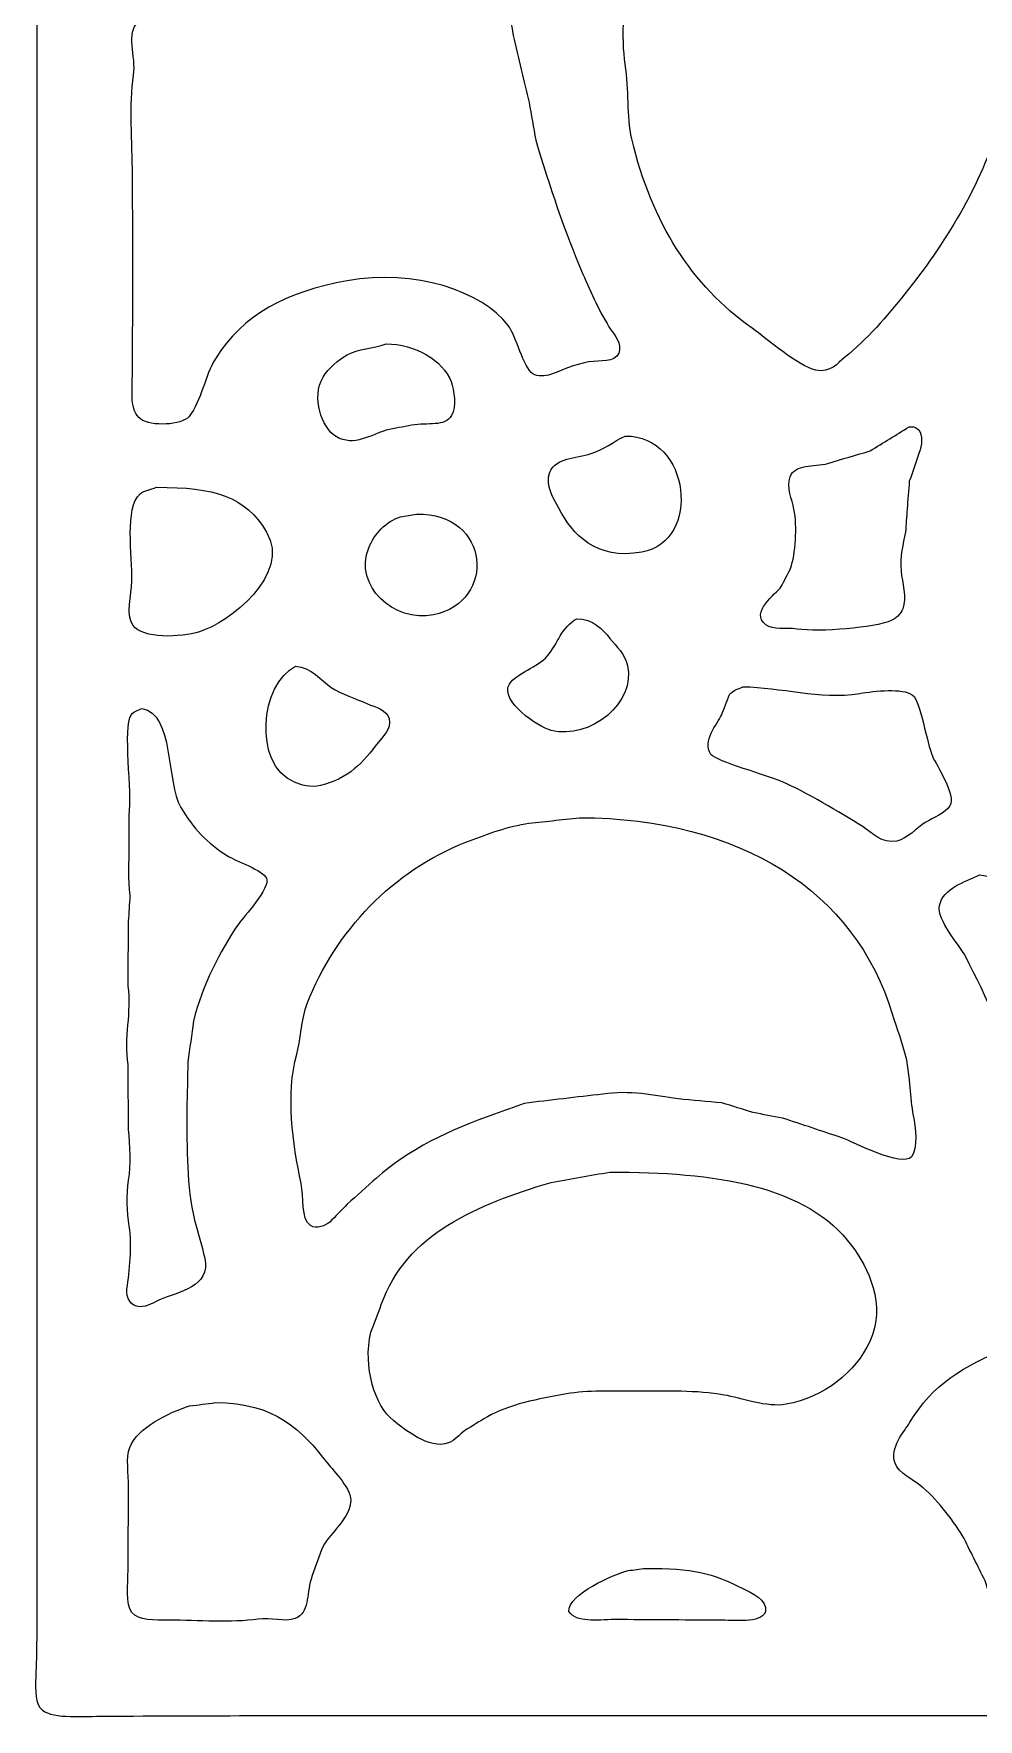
# Model space of a CAD drawing. Header units: centimetres. Extents: x -10.2 to 9.6, y -2.6 to 7.3.
# Drawn here: x -10.174 to -8.064, y -2.585 to 1.182 of the extents above; entities that cross this region are included whole.
import ezdxf

# ---------------------------------------------------------------- set-up
doc = ezdxf.new("R2010")
doc.units = ezdxf.units.CM
doc.header["$MEASUREMENT"] = 0
doc.layers.add('layer 1', color=7, linetype='Continuous')

msp = doc.modelspace()

# ---------------------------------------------------------------- linework, layer by layer
at = {"layer": 'layer 1', "color": 250}
for points, knots in [([(-1.07012, 7.26074), (-1.03581, 7.26102), (-1.00584, 7.26183), (-0.99279, 7.24125), (-0.99279, 7.24125), (-0.98293, 7.2257), (-0.98672, 7.1926), (-0.98665, 7.16815), (-0.98665, 7.16815), (-0.98665, 7.1113), (-0.98665, 7.05443), (-0.98665, 6.99758), (-0.98665, 6.99758), (-0.98624, 6.77667), (-0.98583, 6.5557), (-0.98542, 6.3348), (-0.98542, 6.3348), (-0.98583, 6.28079), (-0.98624, 6.22677), (-0.98665, 6.17276), (-0.98665, 6.17276), (-0.98624, 5.19899), (-0.98583, 4.22492), (-0.98542, 3.25115), (-0.98542, 3.25115), (-0.98542, 3.11593), (-0.98542, 2.98067), (-0.98542, 2.84544), (-0.98542, 2.84544), (-0.98501, 2.79468), (-0.9846, 2.74391), (-0.9842, 2.69315), (-0.9842, 2.69315), (-0.98501, 2.61275), (-0.98583, 2.53232), (-0.98665, 2.45192), (-0.98665, 2.45192), (-0.98624, 1.21826), (-0.98583, -0.01577), (-0.98542, -1.24943), (-0.98542, -1.24943), (-0.98542, -1.56658), (-0.98542, -1.88382), (-0.98542, -2.20096), (-0.98542, -2.20096), (-0.98583, -2.28908), (-0.98624, -2.37723), (-0.98665, -2.46534), (-0.98665, -2.46534), (-0.99141, -2.49669), (-0.97872, -2.53967), (-0.99402, -2.56038), (-0.99402, -2.56038), (-1.01184, -2.58451), (-1.08828, -2.57644), (-1.12904, -2.57621), (-1.12904, -2.57621), (-1.25096, -2.57621), (-1.37292, -2.57621), (-1.49484, -2.57621), (-1.49484, -2.57621), (-2.00624, -2.57621), (-2.51781, -2.57621), (-3.02921, -2.57621), (-3.02921, -2.57621), (-4.7905, -2.57621), (-6.55232, -2.57621), (-8.31361, -2.57621), (-8.31361, -2.57621), (-8.7661, -2.57621), (-9.21873, -2.57621), (-9.67123, -2.57621), (-9.67123, -2.57621), (-9.78619, -2.57662), (-9.90119, -2.57703), (-10.01616, -2.57743), (-10.01616, -2.57743), (-10.05952, -2.57744), (-10.12961, -2.58429), (-10.15486, -2.56403), (-10.15486, -2.56403), (-10.17085, -2.5512), (-10.17092, -2.51949), (-10.16959, -2.48971), (-10.16959, -2.48971), (-10.16717, -2.43506), (-10.16714, -2.37375), (-10.16714, -2.31549), (-10.16714, -2.31549), (-10.16714, -2.06941), (-10.16714, -1.82325), (-10.16714, -1.57717), (-10.16714, -1.57717), (-10.16714, -0.57132), (-10.16714, 0.43484), (-10.16714, 1.44069), (-10.16714, 1.44069), (-10.16714, 2.90337), (-10.16714, 4.3665), (-10.16714, 5.82918), (-10.16714, 5.82918), (-10.16714, 6.1849), (-10.16714, 6.54073), (-10.16714, 6.89646), (-10.16714, 6.89646), (-10.16714, 6.9793), (-10.16714, 7.06216), (-10.16714, 7.145), (-10.16714, 7.145), (-10.1669, 7.18575), (-10.17413, 7.23125), (-10.14873, 7.24978), (-10.14873, 7.24978), (-10.11897, 7.27149), (-10.05807, 7.25191), (-10.01493, 7.25831), (-10.01493, 7.25831), (-9.86396, 7.25831), (-9.71295, 7.25831), (-9.56198, 7.25831), (-9.56198, 7.25831), (-9.01702, 7.25831), (-8.4719, 7.25831), (-7.92695, 7.25831), (-7.92695, 7.25831), (-6.31131, 7.25831), (-4.69518, 7.25831), (-3.07954, 7.25831), (-3.07954, 7.25831), (-2.607, 7.25831), (-2.13432, 7.25831), (-1.66178, 7.25831), (-1.66178, 7.25831), (-1.46458, 7.25912), (-1.26732, 7.25993), (-1.07012, 7.26074)], [0, 0, 0, 0, 0.0285714, 0.0285714, 0.0285714, 0.0285714, 0.0571429, 0.0571429, 0.0571429, 0.0571429, 0.0857143, 0.0857143, 0.0857143, 0.0857143, 0.1142857, 0.1142857, 0.1142857, 0.1142857, 0.1428571, 0.1428571, 0.1428571, 0.1428571, 0.1714286, 0.1714286, 0.1714286, 0.1714286, 0.2, 0.2, 0.2, 0.2, 0.2285714, 0.2285714, 0.2285714, 0.2285714, 0.2571429, 0.2571429, 0.2571429, 0.2571429, 0.2857143, 0.2857143, 0.2857143, 0.2857143, 0.3142857, 0.3142857, 0.3142857, 0.3142857, 0.3428571, 0.3428571, 0.3428571, 0.3428571, 0.3714286, 0.3714286, 0.3714286, 0.3714286, 0.4, 0.4, 0.4, 0.4, 0.4285714, 0.4285714, 0.4285714, 0.4285714, 0.4571429, 0.4571429, 0.4571429, 0.4571429, 0.4857143, 0.4857143, 0.4857143, 0.4857143, 0.5142857, 0.5142857, 0.5142857, 0.5142857, 0.5428571, 0.5428571, 0.5428571, 0.5428571, 0.5714286, 0.5714286, 0.5714286, 0.5714286, 0.6, 0.6, 0.6, 0.6, 0.6285714, 0.6285714, 0.6285714, 0.6285714, 0.6571429, 0.6571429, 0.6571429, 0.6571429, 0.6857143, 0.6857143, 0.6857143, 0.6857143, 0.7142857, 0.7142857, 0.7142857, 0.7142857, 0.7428571, 0.7428571, 0.7428571, 0.7428571, 0.7714286, 0.7714286, 0.7714286, 0.7714286, 0.8, 0.8, 0.8, 0.8, 0.8285714, 0.8285714, 0.8285714, 0.8285714, 0.8571429, 0.8571429, 0.8571429, 0.8571429, 0.8857143, 0.8857143, 0.8857143, 0.8857143, 0.9142857, 0.9142857, 0.9142857, 0.9142857, 0.9428571, 0.9428571, 0.9428571, 0.9428571, 1, 1, 1, 1]), ([(-8.21418, 1.8269), (-8.27522, 1.79005), (-8.26003, 1.7559), (-8.2731, 1.67461), (-8.2731, 1.67461), (-8.2731, 1.6604), (-8.2731, 1.64618), (-8.2731, 1.63197), (-8.2731, 1.63197), (-8.2954, 1.4929), (-8.26522, 1.24061), (-8.39831, 1.21773), (-8.39831, 1.21773), (-8.42904, 1.21244), (-8.4548, 1.22541), (-8.47073, 1.236), (-8.47073, 1.236), (-8.56345, 1.29767), (-8.53452, 1.48041), (-8.51247, 1.60029), (-8.51247, 1.60029), (-8.50838, 1.63318), (-8.50428, 1.66608), (-8.50019, 1.69898), (-8.50019, 1.69898), (-8.49226, 1.74353), (-8.50401, 1.80633), (-8.53824, 1.8135), (-8.53824, 1.8135), (-8.56238, 1.81856), (-8.58808, 1.79745), (-8.60085, 1.78792), (-8.60085, 1.78792), (-8.7233, 1.69641), (-8.79392, 1.56122), (-8.83775, 1.39073), (-8.83775, 1.39073), (-8.84384, 1.36706), (-8.84201, 1.3432), (-8.84635, 1.31641), (-8.84635, 1.31641), (-8.85486, 1.26384), (-8.86198, 1.17306), (-8.85248, 1.11417), (-8.85248, 1.11417), (-8.84307, 1.05579), (-8.85021, 0.99957), (-8.83775, 0.94725), (-8.83775, 0.94725), (-8.79306, 0.75952), (-8.70516, 0.62132), (-8.56893, 0.52449), (-8.56893, 0.52449), (-8.53442, 0.49996), (-8.4691, 0.44045), (-8.42654, 0.43067), (-8.42654, 0.43067), (-8.39418, 0.42324), (-8.37729, 0.44704), (-8.36271, 0.4587), (-8.36271, 0.4587), (-8.312, 0.49922), (-8.26828, 0.5507), (-8.22769, 0.60124), (-8.22769, 0.60124), (-8.13879, 0.71194), (-8.05976, 0.83898), (-8.01287, 0.99111), (-8.01287, 0.99111), (-8.00715, 1.02401), (-8.00142, 1.05691), (-7.99569, 1.0898), (-7.99569, 1.0898), (-7.97694, 1.17082), (-7.96366, 1.30678), (-7.98464, 1.4017), (-7.98464, 1.4017), (-7.99364, 1.45124), (-8.00264, 1.5008), (-8.01165, 1.55034), (-8.01165, 1.55034), (-8.02024, 1.56861), (-8.02883, 1.58689), (-8.03742, 1.60516), (-8.03742, 1.60516), (-8.06681, 1.67301), (-8.12407, 1.82766), (-8.21418, 1.8269)], [0, 0, 0, 0, 0.0434783, 0.0434783, 0.0434783, 0.0434783, 0.0869565, 0.0869565, 0.0869565, 0.0869565, 0.1304348, 0.1304348, 0.1304348, 0.1304348, 0.173913, 0.173913, 0.173913, 0.173913, 0.2173913, 0.2173913, 0.2173913, 0.2173913, 0.2608696, 0.2608696, 0.2608696, 0.2608696, 0.3043478, 0.3043478, 0.3043478, 0.3043478, 0.3478261, 0.3478261, 0.3478261, 0.3478261, 0.3913043, 0.3913043, 0.3913043, 0.3913043, 0.4347826, 0.4347826, 0.4347826, 0.4347826, 0.4782609, 0.4782609, 0.4782609, 0.4782609, 0.5217391, 0.5217391, 0.5217391, 0.5217391, 0.5652174, 0.5652174, 0.5652174, 0.5652174, 0.6086957, 0.6086957, 0.6086957, 0.6086957, 0.6521739, 0.6521739, 0.6521739, 0.6521739, 0.6956522, 0.6956522, 0.6956522, 0.6956522, 0.7391304, 0.7391304, 0.7391304, 0.7391304, 0.7826087, 0.7826087, 0.7826087, 0.7826087, 0.826087, 0.826087, 0.826087, 0.826087, 0.8695652, 0.8695652, 0.8695652, 0.8695652, 0.9130435, 0.9130435, 0.9130435, 0.9130435, 1, 1, 1, 1]), ([(-9.17164, 1.38708), (-9.26738, 1.33203), (-9.37402, 1.29215), (-9.49692, 1.26159), (-9.49692, 1.26159), (-9.55397, 1.2474), (-9.62251, 1.24685), (-9.67859, 1.23478), (-9.67859, 1.23478), (-9.73368, 1.22293), (-9.79895, 1.22945), (-9.85781, 1.22016), (-9.85781, 1.22016), (-9.88938, 1.21519), (-9.92006, 1.22277), (-9.94005, 1.20798), (-9.94005, 1.20798), (-9.96969, 1.18606), (-9.94453, 1.1313), (-9.9511, 1.0898), (-9.9511, 1.0898), (-9.96158, 1.0236), (-9.95356, 0.9404), (-9.95355, 0.86684), (-9.95355, 0.86684), (-9.95314, 0.80349), (-9.95274, 0.74013), (-9.95233, 0.67678), (-9.95233, 0.67678), (-9.95274, 0.59313), (-9.95314, 0.50945), (-9.95355, 0.4258), (-9.95355, 0.4258), (-9.95356, 0.38422), (-9.96062, 0.33954), (-9.93514, 0.32102), (-9.93514, 0.32102), (-9.91178, 0.30404), (-9.84328, 0.30728), (-9.82712, 0.32711), (-9.82712, 0.32711), (-9.79907, 0.36153), (-9.79169, 0.41872), (-9.7682, 0.45626), (-9.7682, 0.45626), (-9.70644, 0.55497), (-9.60981, 0.60549), (-9.4736, 0.63048), (-9.4736, 0.63048), (-9.32387, 0.65796), (-9.17174, 0.6068), (-9.11394, 0.53058), (-9.11394, 0.53058), (-9.09539, 0.50612), (-9.08086, 0.43689), (-9.05871, 0.42215), (-9.05871, 0.42215), (-9.04881, 0.41556), (-9.03099, 0.41682), (-9.01942, 0.42093), (-9.01942, 0.42093), (-8.99222, 0.43059), (-8.96732, 0.44316), (-8.93473, 0.44895), (-8.93473, 0.44895), (-8.90763, 0.45376), (-8.8764, 0.44648), (-8.86721, 0.46844), (-8.86721, 0.46844), (-8.85837, 0.48959), (-8.87713, 0.50997), (-8.8844, 0.52083), (-8.8844, 0.52083), (-8.90821, 0.55641), (-8.92982, 0.60547), (-8.947, 0.6451), (-8.947, 0.6451), (-8.98735, 0.73818), (-9.0223, 0.84399), (-9.05257, 0.94482), (-9.05257, 0.94482), (-9.05748, 0.97284), (-9.06239, 1.00086), (-9.0673, 1.02888), (-9.0673, 1.02888), (-9.0793, 1.0763), (-9.09034, 1.12842), (-9.1029, 1.17874), (-9.1029, 1.17874), (-9.1119, 1.22909), (-9.1209, 1.27946), (-9.1299, 1.32982), (-9.1299, 1.32982), (-9.13331, 1.34605), (-9.13175, 1.36335), (-9.13972, 1.37489), (-9.13972, 1.37489), (-9.14604, 1.38405), (-9.15547, 1.38723), (-9.17164, 1.38708)], [0, 0, 0, 0, 0.0384615, 0.0384615, 0.0384615, 0.0384615, 0.0769231, 0.0769231, 0.0769231, 0.0769231, 0.1153846, 0.1153846, 0.1153846, 0.1153846, 0.1538462, 0.1538462, 0.1538462, 0.1538462, 0.1923077, 0.1923077, 0.1923077, 0.1923077, 0.2307692, 0.2307692, 0.2307692, 0.2307692, 0.2692308, 0.2692308, 0.2692308, 0.2692308, 0.3076923, 0.3076923, 0.3076923, 0.3076923, 0.3461538, 0.3461538, 0.3461538, 0.3461538, 0.3846154, 0.3846154, 0.3846154, 0.3846154, 0.4230769, 0.4230769, 0.4230769, 0.4230769, 0.4615385, 0.4615385, 0.4615385, 0.4615385, 0.5, 0.5, 0.5, 0.5, 0.5384615, 0.5384615, 0.5384615, 0.5384615, 0.5769231, 0.5769231, 0.5769231, 0.5769231, 0.6153846, 0.6153846, 0.6153846, 0.6153846, 0.6538462, 0.6538462, 0.6538462, 0.6538462, 0.6923077, 0.6923077, 0.6923077, 0.6923077, 0.7307692, 0.7307692, 0.7307692, 0.7307692, 0.7692308, 0.7692308, 0.7692308, 0.7692308, 0.8076923, 0.8076923, 0.8076923, 0.8076923, 0.8461538, 0.8461538, 0.8461538, 0.8461538, 0.8846154, 0.8846154, 0.8846154, 0.8846154, 0.9230769, 0.9230769, 0.9230769, 0.9230769, 1, 1, 1, 1]), ([(-9.38645, 0.48915), (-9.41752, 0.47764), (-9.44818, 0.47965), (-9.4736, 0.46479), (-9.4736, 0.46479), (-9.49425, 0.45271), (-9.51549, 0.43539), (-9.52761, 0.41484), (-9.52761, 0.41484), (-9.55418, 0.36979), (-9.53102, 0.30202), (-9.49815, 0.28203), (-9.49815, 0.28203), (-9.45946, 0.25851), (-9.41917, 0.28675), (-9.38645, 0.29665), (-9.38645, 0.29665), (-9.36763, 0.30031), (-9.3488, 0.30397), (-9.32998, 0.30762), (-9.32998, 0.30762), (-9.29256, 0.31411), (-9.25653, 0.30286), (-9.24038, 0.32955), (-9.24038, 0.32955), (-9.22915, 0.3481), (-9.23464, 0.3866), (-9.2416, 0.40509), (-9.2416, 0.40509), (-9.25934, 0.45219), (-9.32227, 0.48946), (-9.38645, 0.48915)], [0, 0, 0, 0, 0.1111111, 0.1111111, 0.1111111, 0.1111111, 0.2222222, 0.2222222, 0.2222222, 0.2222222, 0.3333333, 0.3333333, 0.3333333, 0.3333333, 0.4444444, 0.4444444, 0.4444444, 0.4444444, 0.5555556, 0.5555556, 0.5555556, 0.5555556, 0.6666667, 0.6666667, 0.6666667, 0.6666667, 0.7777778, 0.7777778, 0.7777778, 0.7777778, 1, 1, 1, 1]), ([(-8.21787, 0.30396), (-8.24691, 0.2861), (-8.27597, 0.26823), (-8.30502, 0.25036), (-8.30502, 0.25036), (-8.33652, 0.24102), (-8.36803, 0.23168), (-8.39954, 0.22234), (-8.39954, 0.22234), (-8.4329, 0.21333), (-8.47282, 0.22225), (-8.48423, 0.19188), (-8.48423, 0.19188), (-8.49265, 0.16949), (-8.47967, 0.14063), (-8.47564, 0.11999), (-8.47564, 0.11999), (-8.4677, 0.07931), (-8.47224, 0.02101), (-8.48301, -0.01281), (-8.48301, -0.01281), (-8.48996, -0.02621), (-8.49692, -0.03961), (-8.50387, -0.05301), (-8.50387, -0.05301), (-8.51588, -0.06933), (-8.5751, -0.11067), (-8.53824, -0.1383), (-8.53824, -0.1383), (-8.52091, -0.15129), (-8.49616, -0.1437), (-8.46828, -0.14804), (-8.46828, -0.14804), (-8.41842, -0.15581), (-8.29468, -0.14437), (-8.2596, -0.12977), (-8.2596, -0.12977), (-8.2481, -0.12498), (-8.23724, -0.11458), (-8.2326, -0.10296), (-8.2326, -0.10296), (-8.22279, -0.07845), (-8.23415, -0.04212), (-8.23628, -0.0189), (-8.23628, -0.0189), (-8.23932, 0.01428), (-8.23139, 0.04214), (-8.22646, 0.06882), (-8.22646, 0.06882), (-8.22523, 0.08588), (-8.224, 0.10294), (-8.22278, 0.11999), (-8.22278, 0.11999), (-8.22114, 0.1407), (-8.2195, 0.16142), (-8.21787, 0.18213), (-8.21787, 0.18213), (-8.20968, 0.20568), (-8.2015, 0.22924), (-8.19332, 0.25279), (-8.19332, 0.25279), (-8.18913, 0.26917), (-8.18846, 0.2932), (-8.20068, 0.30031), (-8.20068, 0.30031), (-8.20464, 0.30384), (-8.20976, 0.30425), (-8.21787, 0.30396)], [0, 0, 0, 0, 0.0555556, 0.0555556, 0.0555556, 0.0555556, 0.1111111, 0.1111111, 0.1111111, 0.1111111, 0.1666667, 0.1666667, 0.1666667, 0.1666667, 0.2222222, 0.2222222, 0.2222222, 0.2222222, 0.2777778, 0.2777778, 0.2777778, 0.2777778, 0.3333333, 0.3333333, 0.3333333, 0.3333333, 0.3888889, 0.3888889, 0.3888889, 0.3888889, 0.4444444, 0.4444444, 0.4444444, 0.4444444, 0.5, 0.5, 0.5, 0.5, 0.5555556, 0.5555556, 0.5555556, 0.5555556, 0.6111111, 0.6111111, 0.6111111, 0.6111111, 0.6666667, 0.6666667, 0.6666667, 0.6666667, 0.7222222, 0.7222222, 0.7222222, 0.7222222, 0.7777778, 0.7777778, 0.7777778, 0.7777778, 0.8333333, 0.8333333, 0.8333333, 0.8333333, 0.8888889, 0.8888889, 0.8888889, 0.8888889, 1, 1, 1, 1]), ([(-8.85248, 0.28325), (-8.87995, 0.27068), (-8.90051, 0.25331), (-8.92859, 0.24427), (-8.92859, 0.24427), (-8.96369, 0.23297), (-9.00735, 0.23552), (-9.02065, 0.20284), (-9.02065, 0.20284), (-9.03323, 0.17195), (-9.0106, 0.14109), (-9.00101, 0.12243), (-9.00101, 0.12243), (-8.97049, 0.06304), (-8.91771, 0.00573), (-8.81566, 0.02374), (-8.81566, 0.02374), (-8.68119, 0.04749), (-8.70681, 0.28544), (-8.85248, 0.28325)], [0, 0, 0, 0, 0.1666667, 0.1666667, 0.1666667, 0.1666667, 0.3333333, 0.3333333, 0.3333333, 0.3333333, 0.5, 0.5, 0.5, 0.5, 0.6666667, 0.6666667, 0.6666667, 0.6666667, 1, 1, 1, 1]), ([(-9.89954, 0.16873), (-9.91388, 0.16289), (-9.92615, 0.16318), (-9.93637, 0.15411), (-9.93637, 0.15411), (-9.97126, 0.12314), (-9.95404, 0.01535), (-9.95478, -0.04083), (-9.95478, -0.04083), (-9.95522, -0.07373), (-9.96947, -0.11469), (-9.95233, -0.13951), (-9.95233, -0.13951), (-9.93085, -0.1706), (-9.84578, -0.167), (-9.8038, -0.15413), (-9.8038, -0.15413), (-9.73843, -0.13411), (-9.59782, -0.02589), (-9.65404, 0.06882), (-9.65404, 0.06882), (-9.70127, 0.14839), (-9.77032, 0.16959), (-9.89954, 0.16873)], [0, 0, 0, 0, 0.1428571, 0.1428571, 0.1428571, 0.1428571, 0.2857143, 0.2857143, 0.2857143, 0.2857143, 0.4285714, 0.4285714, 0.4285714, 0.4285714, 0.5714286, 0.5714286, 0.5714286, 0.5714286, 0.7142857, 0.7142857, 0.7142857, 0.7142857, 1, 1, 1, 1]), ([(-9.31894, 0.10903), (-9.3308, 0.107), (-9.34267, 0.10497), (-9.35453, 0.10294), (-9.35453, 0.10294), (-9.38701, 0.09252), (-9.41348, 0.06408), (-9.42573, 0.03349), (-9.42573, 0.03349), (-9.4596, -0.05111), (-9.36919, -0.1347), (-9.28088, -0.11637), (-9.28088, -0.11637), (-9.1397, -0.08706), (-9.1526, 0.11139), (-9.31894, 0.10903)], [0, 0, 0, 0, 0.2, 0.2, 0.2, 0.2, 0.4, 0.4, 0.4, 0.4, 0.6, 0.6, 0.6, 0.6, 1, 1, 1, 1]), ([(-8.9605, -0.12489), (-8.99435, -0.14257), (-9.0035, -0.18139), (-9.02679, -0.20896), (-9.02679, -0.20896), (-9.04675, -0.23259), (-9.09692, -0.24691), (-9.11149, -0.2711), (-9.11149, -0.2711), (-9.13421, -0.30882), (-9.04611, -0.36777), (-9.0182, -0.37466), (-9.0182, -0.37466), (-8.92973, -0.39649), (-8.82795, -0.31135), (-8.84757, -0.22967), (-8.84757, -0.22967), (-8.85413, -0.2024), (-8.87187, -0.18731), (-8.88685, -0.16875), (-8.88685, -0.16875), (-8.90317, -0.14855), (-8.92494, -0.12535), (-8.9605, -0.12489)], [0, 0, 0, 0, 0.1428571, 0.1428571, 0.1428571, 0.1428571, 0.2857143, 0.2857143, 0.2857143, 0.2857143, 0.4285714, 0.4285714, 0.4285714, 0.4285714, 0.5714286, 0.5714286, 0.5714286, 0.5714286, 0.7142857, 0.7142857, 0.7142857, 0.7142857, 1, 1, 1, 1]), ([(-9.58899, -0.23089), (-9.66768, -0.2697), (-9.68589, -0.45017), (-9.59144, -0.4904), (-9.59144, -0.4904), (-9.57757, -0.49631), (-9.55539, -0.50271), (-9.53375, -0.49771), (-9.53375, -0.49771), (-9.47116, -0.48325), (-9.43742, -0.44573), (-9.40486, -0.40146), (-9.40486, -0.40146), (-9.39607, -0.3895), (-9.37391, -0.37276), (-9.38031, -0.34785), (-9.38031, -0.34785), (-9.38525, -0.32861), (-9.41093, -0.32246), (-9.42818, -0.31496), (-9.42818, -0.31496), (-9.45384, -0.30381), (-9.48695, -0.29392), (-9.5092, -0.27841), (-9.5092, -0.27841), (-9.53213, -0.26242), (-9.55437, -0.23336), (-9.58899, -0.23089)], [0, 0, 0, 0, 0.125, 0.125, 0.125, 0.125, 0.25, 0.25, 0.25, 0.25, 0.375, 0.375, 0.375, 0.375, 0.5, 0.5, 0.5, 0.5, 0.625, 0.625, 0.625, 0.625, 0.75, 0.75, 0.75, 0.75, 1, 1, 1, 1]), ([(-8.5898, -0.27719), (-8.60157, -0.28292), (-8.61197, -0.28445), (-8.61926, -0.29424), (-8.61926, -0.29424), (-8.6254, -0.30968), (-8.63153, -0.32511), (-8.63767, -0.34054), (-8.63767, -0.34054), (-8.64621, -0.36018), (-8.6817, -0.39803), (-8.66099, -0.42826), (-8.66099, -0.42826), (-8.65103, -0.44282), (-8.53087, -0.47679), (-8.5051, -0.48796), (-8.5051, -0.48796), (-8.44176, -0.51542), (-8.37852, -0.55461), (-8.32098, -0.5903), (-8.32098, -0.5903), (-8.30345, -0.60118), (-8.27831, -0.6292), (-8.2461, -0.62198), (-8.2461, -0.62198), (-8.22144, -0.61646), (-8.20216, -0.59295), (-8.18227, -0.58056), (-8.18227, -0.58056), (-8.16458, -0.56954), (-8.13802, -0.56024), (-8.12703, -0.54279), (-8.12703, -0.54279), (-8.11252, -0.51975), (-8.15731, -0.45266), (-8.16631, -0.43192), (-8.16631, -0.43192), (-8.17781, -0.40542), (-8.19365, -0.30779), (-8.2105, -0.29546), (-8.2105, -0.29546), (-8.23255, -0.27933), (-8.29547, -0.28653), (-8.32834, -0.29181), (-8.32834, -0.29181), (-8.42118, -0.30672), (-8.50403, -0.277), (-8.5898, -0.27719)], [0, 0, 0, 0, 0.0769231, 0.0769231, 0.0769231, 0.0769231, 0.1538462, 0.1538462, 0.1538462, 0.1538462, 0.2307692, 0.2307692, 0.2307692, 0.2307692, 0.3076923, 0.3076923, 0.3076923, 0.3076923, 0.3846154, 0.3846154, 0.3846154, 0.3846154, 0.4615385, 0.4615385, 0.4615385, 0.4615385, 0.5384615, 0.5384615, 0.5384615, 0.5384615, 0.6153846, 0.6153846, 0.6153846, 0.6153846, 0.6923077, 0.6923077, 0.6923077, 0.6923077, 0.7692308, 0.7692308, 0.7692308, 0.7692308, 0.8461538, 0.8461538, 0.8461538, 0.8461538, 1, 1, 1, 1]), ([(-9.93269, -0.32592), (-9.94221, -0.33025), (-9.95054, -0.33134), (-9.95601, -0.33932), (-9.95601, -0.33932), (-9.97564, -0.368), (-9.95319, -0.51476), (-9.96092, -0.5635), (-9.96092, -0.5635), (-9.96092, -0.58583), (-9.96092, -0.60818), (-9.96092, -0.63051), (-9.96092, -0.63051), (-9.9603, -0.67042), (-9.96426, -0.70786), (-9.95846, -0.74382), (-9.95846, -0.74382), (-9.95969, -0.7629), (-9.96092, -0.78199), (-9.96215, -0.80108), (-9.96215, -0.80108), (-9.96256, -0.8494), (-9.96297, -0.89774), (-9.96337, -0.94606), (-9.96337, -0.94606), (-9.9544, -1.00246), (-9.97276, -1.06267), (-9.96337, -1.1215), (-9.96337, -1.1215), (-9.96297, -1.16983), (-9.96256, -1.21817), (-9.96215, -1.26649), (-9.96215, -1.26649), (-9.95908, -1.30153), (-9.95658, -1.34565), (-9.96215, -1.3798), (-9.96215, -1.3798), (-9.96725, -1.41113), (-9.96568, -1.45252), (-9.96092, -1.48214), (-9.96092, -1.48214), (-9.95366, -1.52736), (-9.95998, -1.58343), (-9.96583, -1.62225), (-9.96583, -1.62225), (-9.96915, -1.64429), (-9.95574, -1.66108), (-9.9376, -1.66245), (-9.9376, -1.66245), (-9.91978, -1.6638), (-9.9029, -1.65063), (-9.88972, -1.6454), (-9.88972, -1.6454), (-9.85061, -1.62986), (-9.77923, -1.61824), (-9.79152, -1.55402), (-9.79152, -1.55402), (-9.7993, -1.52559), (-9.80707, -1.49716), (-9.81485, -1.46873), (-9.81485, -1.46873), (-9.83258, -1.39328), (-9.83202, -1.31126), (-9.83203, -1.22141), (-9.83203, -1.22141), (-9.83121, -1.18608), (-9.83039, -1.15074), (-9.82958, -1.11541), (-9.82958, -1.11541), (-9.82549, -1.08496), (-9.82139, -1.05449), (-9.8173, -1.02404), (-9.8173, -1.02404), (-9.79613, -0.94185), (-9.75844, -0.86946), (-9.71665, -0.80717), (-9.71665, -0.80717), (-9.70505, -0.78989), (-9.64502, -0.72779), (-9.65404, -0.70483), (-9.65404, -0.70483), (-9.66084, -0.68754), (-9.72282, -0.666), (-9.7412, -0.65488), (-9.7412, -0.65488), (-9.7864, -0.62751), (-9.81856, -0.59215), (-9.84553, -0.54644), (-9.84553, -0.54644), (-9.87818, -0.49113), (-9.86046, -0.33573), (-9.93269, -0.32592)], [0, 0, 0, 0, 0.0416667, 0.0416667, 0.0416667, 0.0416667, 0.0833333, 0.0833333, 0.0833333, 0.0833333, 0.125, 0.125, 0.125, 0.125, 0.1666667, 0.1666667, 0.1666667, 0.1666667, 0.2083333, 0.2083333, 0.2083333, 0.2083333, 0.25, 0.25, 0.25, 0.25, 0.2916667, 0.2916667, 0.2916667, 0.2916667, 0.3333333, 0.3333333, 0.3333333, 0.3333333, 0.375, 0.375, 0.375, 0.375, 0.4166667, 0.4166667, 0.4166667, 0.4166667, 0.4583333, 0.4583333, 0.4583333, 0.4583333, 0.5, 0.5, 0.5, 0.5, 0.5416667, 0.5416667, 0.5416667, 0.5416667, 0.5833333, 0.5833333, 0.5833333, 0.5833333, 0.625, 0.625, 0.625, 0.625, 0.6666667, 0.6666667, 0.6666667, 0.6666667, 0.7083333, 0.7083333, 0.7083333, 0.7083333, 0.75, 0.75, 0.75, 0.75, 0.7916667, 0.7916667, 0.7916667, 0.7916667, 0.8333333, 0.8333333, 0.8333333, 0.8333333, 0.875, 0.875, 0.875, 0.875, 0.9166667, 0.9166667, 0.9166667, 0.9166667, 1, 1, 1, 1]), ([(-8.95437, -0.56959), (-8.99487, -0.57406), (-9.03539, -0.57853), (-9.07589, -0.58299), (-9.07589, -0.58299), (-9.12436, -0.59236), (-9.16469, -0.60734), (-9.20846, -0.62442), (-9.20846, -0.62442), (-9.372, -0.68823), (-9.49912, -0.82211), (-9.56321, -0.98505), (-9.56321, -0.98505), (-9.57633, -1.01841), (-9.57639, -1.06098), (-9.58653, -1.09836), (-9.58653, -1.09836), (-9.61096, -1.18838), (-9.59589, -1.297), (-9.57671, -1.38711), (-9.57671, -1.38711), (-9.57045, -1.41654), (-9.57737, -1.46651), (-9.55584, -1.48092), (-9.55584, -1.48092), (-9.54174, -1.49035), (-9.52199, -1.48048), (-9.51288, -1.47361), (-9.51288, -1.47361), (-9.49979, -1.46021), (-9.48669, -1.4468), (-9.4736, -1.4334), (-9.4736, -1.4334), (-9.45192, -1.41391), (-9.43023, -1.39441), (-9.40854, -1.37492), (-9.40854, -1.37492), (-9.33605, -1.31113), (-9.24633, -1.26741), (-9.14463, -1.23237), (-9.14463, -1.23237), (-9.12254, -1.22425), (-9.10044, -1.21613), (-9.07834, -1.20801), (-9.07834, -1.20801), (-9.01984, -1.2011), (-8.96132, -1.1942), (-8.90281, -1.1873), (-8.90281, -1.1873), (-8.84359, -1.17841), (-8.78664, -1.18963), (-8.73464, -1.19826), (-8.73464, -1.19826), (-8.70191, -1.2011), (-8.66917, -1.20395), (-8.63644, -1.20679), (-8.63644, -1.20679), (-8.61312, -1.2141), (-8.5898, -1.22141), (-8.56648, -1.22872), (-8.56648, -1.22872), (-8.54479, -1.23278), (-8.5231, -1.23684), (-8.50142, -1.2409), (-8.50142, -1.2409), (-8.45723, -1.25552), (-8.41303, -1.27015), (-8.36885, -1.28476), (-8.36885, -1.28476), (-8.34258, -1.29529), (-8.23249, -1.35163), (-8.21296, -1.32741), (-8.21296, -1.32741), (-8.19813, -1.30901), (-8.20416, -1.26058), (-8.20927, -1.23481), (-8.20927, -1.23481), (-8.217, -1.19588), (-8.21643, -1.14904), (-8.22523, -1.1081), (-8.22523, -1.1081), (-8.23311, -1.07147), (-8.24613, -1.04028), (-8.25592, -1.0082), (-8.25592, -1.0082), (-8.33974, -0.7335), (-8.59349, -0.57118), (-8.95437, -0.56959)], [0, 0, 0, 0, 0.0434783, 0.0434783, 0.0434783, 0.0434783, 0.0869565, 0.0869565, 0.0869565, 0.0869565, 0.1304348, 0.1304348, 0.1304348, 0.1304348, 0.173913, 0.173913, 0.173913, 0.173913, 0.2173913, 0.2173913, 0.2173913, 0.2173913, 0.2608696, 0.2608696, 0.2608696, 0.2608696, 0.3043478, 0.3043478, 0.3043478, 0.3043478, 0.3478261, 0.3478261, 0.3478261, 0.3478261, 0.3913043, 0.3913043, 0.3913043, 0.3913043, 0.4347826, 0.4347826, 0.4347826, 0.4347826, 0.4782609, 0.4782609, 0.4782609, 0.4782609, 0.5217391, 0.5217391, 0.5217391, 0.5217391, 0.5652174, 0.5652174, 0.5652174, 0.5652174, 0.6086957, 0.6086957, 0.6086957, 0.6086957, 0.6521739, 0.6521739, 0.6521739, 0.6521739, 0.6956522, 0.6956522, 0.6956522, 0.6956522, 0.7391304, 0.7391304, 0.7391304, 0.7391304, 0.7826087, 0.7826087, 0.7826087, 0.7826087, 0.826087, 0.826087, 0.826087, 0.826087, 0.8695652, 0.8695652, 0.8695652, 0.8695652, 0.9130435, 0.9130435, 0.9130435, 0.9130435, 1, 1, 1, 1]), ([(-8.06075, -0.69752), (-8.09313, -0.71204), (-8.14249, -0.72813), (-8.15035, -0.76575), (-8.15035, -0.76575), (-8.15718, -0.79843), (-8.10534, -0.85446), (-8.09266, -0.87905), (-8.09266, -0.87905), (-8.04533, -0.97089), (-7.99889, -1.07004), (-7.97359, -1.18486), (-7.97359, -1.18486), (-7.96459, -1.24699), (-7.95559, -1.30914), (-7.94659, -1.37127), (-7.94659, -1.37127), (-7.94175, -1.40072), (-7.95607, -1.43635), (-7.93677, -1.45168), (-7.93677, -1.45168), (-7.91083, -1.47227), (-7.86557, -1.43085), (-7.84716, -1.42), (-7.84716, -1.42), (-7.78917, -1.38582), (-7.72825, -1.354), (-7.66303, -1.32619), (-7.66303, -1.32619), (-7.63344, -1.31357), (-7.5975, -1.30542), (-7.56974, -1.29329), (-7.56974, -1.29329), (-7.54543, -1.28267), (-7.51837, -1.27998), (-7.48996, -1.27136), (-7.48996, -1.27136), (-7.4631, -1.26322), (-7.4381, -1.25206), (-7.40771, -1.24578), (-7.40771, -1.24578), (-7.3811, -1.24027), (-7.33847, -1.24508), (-7.32793, -1.22385), (-7.32793, -1.22385), (-7.31792, -1.20392), (-7.34582, -1.19109), (-7.35739, -1.18364), (-7.35739, -1.18364), (-7.3745, -1.17261), (-7.394, -1.16794), (-7.41508, -1.15927), (-7.41508, -1.15927), (-7.44495, -1.14222), (-7.47482, -1.12516), (-7.50469, -1.1081), (-7.50469, -1.1081), (-7.57545, -1.0642), (-7.64613, -1.02214), (-7.71214, -0.97408), (-7.71214, -0.97408), (-7.7776, -0.92048), (-7.84308, -0.86686), (-7.90854, -0.81326), (-7.90854, -0.81326), (-7.94472, -0.78527), (-8.00949, -0.6976), (-8.06075, -0.69752)], [0, 0, 0, 0, 0.0555556, 0.0555556, 0.0555556, 0.0555556, 0.1111111, 0.1111111, 0.1111111, 0.1111111, 0.1666667, 0.1666667, 0.1666667, 0.1666667, 0.2222222, 0.2222222, 0.2222222, 0.2222222, 0.2777778, 0.2777778, 0.2777778, 0.2777778, 0.3333333, 0.3333333, 0.3333333, 0.3333333, 0.3888889, 0.3888889, 0.3888889, 0.3888889, 0.4444444, 0.4444444, 0.4444444, 0.4444444, 0.5, 0.5, 0.5, 0.5, 0.5555556, 0.5555556, 0.5555556, 0.5555556, 0.6111111, 0.6111111, 0.6111111, 0.6111111, 0.6666667, 0.6666667, 0.6666667, 0.6666667, 0.7222222, 0.7222222, 0.7222222, 0.7222222, 0.7777778, 0.7777778, 0.7777778, 0.7777778, 0.8333333, 0.8333333, 0.8333333, 0.8333333, 0.8888889, 0.8888889, 0.8888889, 0.8888889, 1, 1, 1, 1]), ([(-8.88685, -1.36152), (-8.93063, -1.36923), (-8.97442, -1.37695), (-9.0182, -1.38467), (-9.0182, -1.38467), (-9.18303, -1.43371), (-9.34217, -1.49963), (-9.3975, -1.65758), (-9.3975, -1.65758), (-9.40527, -1.67829), (-9.41304, -1.699), (-9.42082, -1.71971), (-9.42082, -1.71971), (-9.43926, -1.79697), (-9.41158, -1.88488), (-9.37049, -1.91709), (-9.37049, -1.91709), (-9.34837, -1.93443), (-9.29043, -1.98267), (-9.24774, -1.96704), (-9.24774, -1.96704), (-9.23268, -1.96153), (-9.22289, -1.94778), (-9.21092, -1.93902), (-9.21092, -1.93902), (-9.19414, -1.92887), (-9.17736, -1.91871), (-9.16059, -1.90856), (-9.16059, -1.90856), (-9.11292, -1.88078), (-9.04659, -1.86848), (-8.98383, -1.85739), (-8.98383, -1.85739), (-8.93573, -1.84889), (-8.88303, -1.8513), (-8.82916, -1.8513), (-8.82916, -1.8513), (-8.76023, -1.85129), (-8.69299, -1.84904), (-8.63153, -1.85982), (-8.63153, -1.85982), (-8.59355, -1.86649), (-8.53566, -1.88833), (-8.49283, -1.88054), (-8.49283, -1.88054), (-8.4082, -1.86514), (-8.33801, -1.808), (-8.30625, -1.74043), (-8.30625, -1.74043), (-8.26751, -1.65802), (-8.31075, -1.57466), (-8.34675, -1.526), (-8.34675, -1.526), (-8.44659, -1.39108), (-8.65068, -1.36121), (-8.88685, -1.36152)], [0, 0, 0, 0, 0.0666667, 0.0666667, 0.0666667, 0.0666667, 0.1333333, 0.1333333, 0.1333333, 0.1333333, 0.2, 0.2, 0.2, 0.2, 0.2666667, 0.2666667, 0.2666667, 0.2666667, 0.3333333, 0.3333333, 0.3333333, 0.3333333, 0.4, 0.4, 0.4, 0.4, 0.4666667, 0.4666667, 0.4666667, 0.4666667, 0.5333333, 0.5333333, 0.5333333, 0.5333333, 0.6, 0.6, 0.6, 0.6, 0.6666667, 0.6666667, 0.6666667, 0.6666667, 0.7333333, 0.7333333, 0.7333333, 0.7333333, 0.8, 0.8, 0.8, 0.8, 0.8666667, 0.8666667, 0.8666667, 0.8666667, 1, 1, 1, 1]), ([(-7.95886, -1.74652), (-7.97236, -1.74936), (-7.98587, -1.7522), (-7.99937, -1.75505), (-7.99937, -1.75505), (-8.09531, -1.79379), (-8.16676, -1.83682), (-8.21664, -1.92074), (-8.21664, -1.92074), (-8.22871, -1.94106), (-8.26312, -1.97893), (-8.24978, -2.01212), (-8.24978, -2.01212), (-8.2406, -2.03496), (-8.21155, -2.04765), (-8.19332, -2.06207), (-8.19332, -2.06207), (-8.15818, -2.08985), (-8.12289, -2.13604), (-8.0988, -2.17416), (-8.0988, -2.17416), (-8.08202, -2.20786), (-8.06525, -2.24158), (-8.04847, -2.27528), (-8.04847, -2.27528), (-8.03989, -2.29712), (-8.03818, -2.32365), (-8.02515, -2.34107), (-8.02515, -2.34107), (-8.01715, -2.35177), (-8.00157, -2.35889), (-7.98587, -2.36178), (-7.98587, -2.36178), (-7.82549, -2.3626), (-7.66506, -2.36341), (-7.50469, -2.36422), (-7.50469, -2.36422), (-7.45511, -2.36423), (-7.3667, -2.37549), (-7.34388, -2.34716), (-7.34388, -2.34716), (-7.33169, -2.33202), (-7.32788, -2.28816), (-7.33284, -2.25823), (-7.33284, -2.25823), (-7.34531, -2.18282), (-7.34821, -2.1216), (-7.3758, -2.06451), (-7.3758, -2.06451), (-7.39633, -2.02203), (-7.41194, -1.98228), (-7.4384, -1.94633), (-7.4384, -1.94633), (-7.53514, -1.81489), (-7.72788, -1.74611), (-7.95886, -1.74652)], [0, 0, 0, 0, 0.0666667, 0.0666667, 0.0666667, 0.0666667, 0.1333333, 0.1333333, 0.1333333, 0.1333333, 0.2, 0.2, 0.2, 0.2, 0.2666667, 0.2666667, 0.2666667, 0.2666667, 0.3333333, 0.3333333, 0.3333333, 0.3333333, 0.4, 0.4, 0.4, 0.4, 0.4666667, 0.4666667, 0.4666667, 0.4666667, 0.5333333, 0.5333333, 0.5333333, 0.5333333, 0.6, 0.6, 0.6, 0.6, 0.6666667, 0.6666667, 0.6666667, 0.6666667, 0.7333333, 0.7333333, 0.7333333, 0.7333333, 0.8, 0.8, 0.8, 0.8, 0.8666667, 0.8666667, 0.8666667, 0.8666667, 1, 1, 1, 1]), ([(-9.7682, -1.87688), (-9.78743, -1.87932), (-9.80666, -1.88175), (-9.82589, -1.88419), (-9.82589, -1.88419), (-9.87176, -1.89782), (-9.94354, -1.93403), (-9.95969, -1.97679), (-9.95969, -1.97679), (-9.96844, -1.99995), (-9.96215, -2.03649), (-9.96215, -2.06573), (-9.96215, -2.06573), (-9.96256, -2.12745), (-9.96297, -2.18919), (-9.96337, -2.25092), (-9.96337, -2.25092), (-9.96388, -2.2818), (-9.96862, -2.32802), (-9.95478, -2.34595), (-9.95478, -2.34595), (-9.94034, -2.36466), (-9.90474, -2.363), (-9.87131, -2.363), (-9.87131, -2.363), (-9.80633, -2.363), (-9.73364, -2.36974), (-9.67246, -2.36057), (-9.67246, -2.36057), (-9.64501, -2.35645), (-9.61305, -2.36826), (-9.59021, -2.35935), (-9.59021, -2.35935), (-9.55786, -2.34673), (-9.56502, -2.30612), (-9.55462, -2.27163), (-9.55462, -2.27163), (-9.54684, -2.2497), (-9.53907, -2.22776), (-9.53129, -2.20584), (-9.53129, -2.20584), (-9.51517, -2.16856), (-9.47272, -2.14344), (-9.46624, -2.10106), (-9.46624, -2.10106), (-9.46163, -2.07097), (-9.50431, -2.0294), (-9.51779, -2.01212), (-9.51779, -2.01212), (-9.57546, -1.93817), (-9.63437, -1.8765), (-9.7682, -1.87688)], [0, 0, 0, 0, 0.0714286, 0.0714286, 0.0714286, 0.0714286, 0.1428571, 0.1428571, 0.1428571, 0.1428571, 0.2142857, 0.2142857, 0.2142857, 0.2142857, 0.2857143, 0.2857143, 0.2857143, 0.2857143, 0.3571429, 0.3571429, 0.3571429, 0.3571429, 0.4285714, 0.4285714, 0.4285714, 0.4285714, 0.5, 0.5, 0.5, 0.5, 0.5714286, 0.5714286, 0.5714286, 0.5714286, 0.6428571, 0.6428571, 0.6428571, 0.6428571, 0.7142857, 0.7142857, 0.7142857, 0.7142857, 0.7857143, 0.7857143, 0.7857143, 0.7857143, 0.8571429, 0.8571429, 0.8571429, 0.8571429, 1, 1, 1, 1]), ([(-8.80707, -2.24726), (-8.82016, -2.24888), (-8.83326, -2.25051), (-8.84635, -2.25213), (-8.84635, -2.25213), (-8.88137, -2.26191), (-8.97873, -2.30418), (-8.97892, -2.34351), (-8.97892, -2.34351), (-8.96008, -2.3698), (-8.91783, -2.36181), (-8.87581, -2.36178), (-8.87581, -2.36178), (-8.80138, -2.36174), (-8.72358, -2.363), (-8.64504, -2.363), (-8.64504, -2.363), (-8.6082, -2.363), (-8.55073, -2.37071), (-8.53947, -2.34473), (-8.53947, -2.34473), (-8.53275, -2.31703), (-8.57225, -2.30132), (-8.5898, -2.29234), (-8.5898, -2.29234), (-8.65788, -2.25749), (-8.70136, -2.24695), (-8.80707, -2.24726)], [0, 0, 0, 0, 0.125, 0.125, 0.125, 0.125, 0.25, 0.25, 0.25, 0.25, 0.375, 0.375, 0.375, 0.375, 0.5, 0.5, 0.5, 0.5, 0.625, 0.625, 0.625, 0.625, 0.75, 0.75, 0.75, 0.75, 1, 1, 1, 1])]:
    msp.add_open_spline(points, degree=3, knots=knots, dxfattribs=at)

doc.saveas('drawing.dxf')
